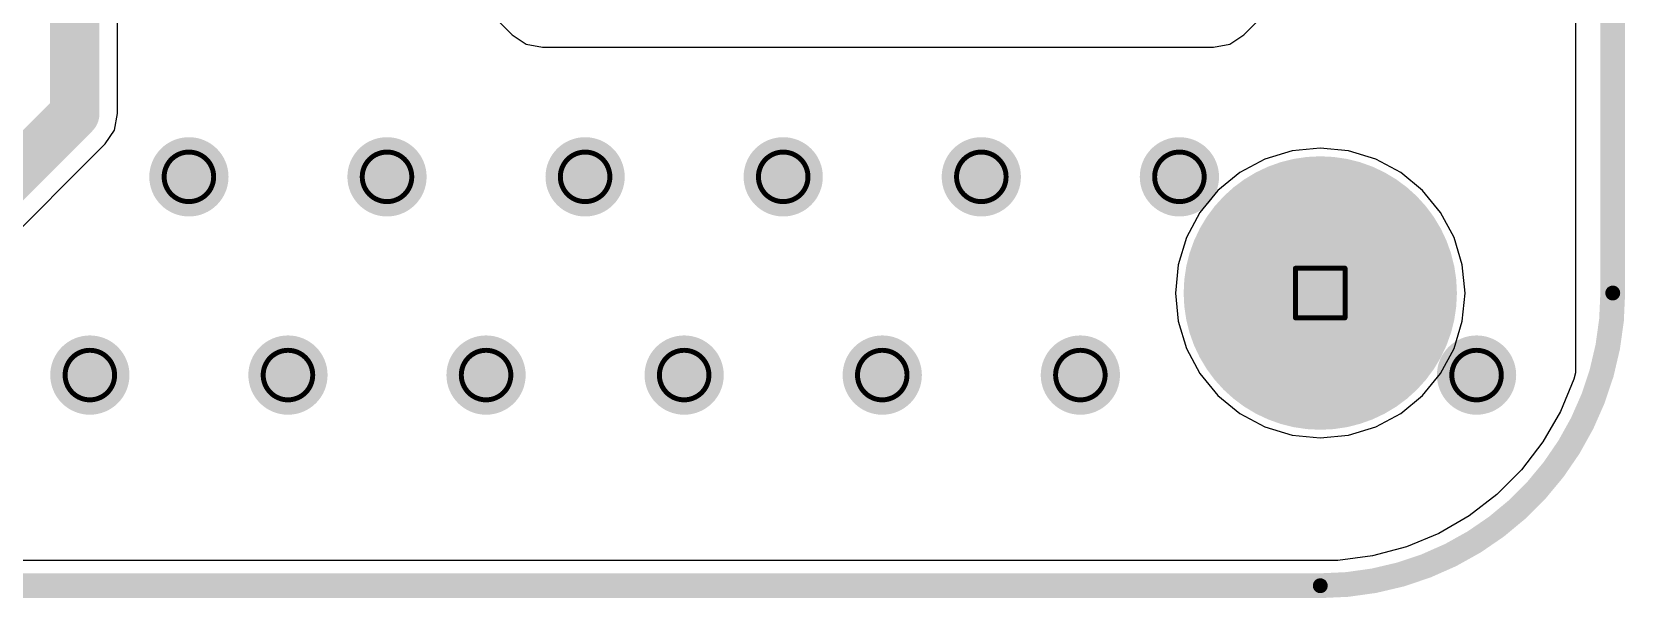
# Model space of a CAD drawing. Header units: millimetres. Extents: x -1.72 to 0.75, y -0.35 to 1.04.
# Drawn here: x -0.778 to -0.135, y -0.35 to -0.122 of the extents above; entities that cross this region are included whole.
import ezdxf

# ---------------------------------------------------------------- set-up
doc = ezdxf.new("R2010")
doc.units = ezdxf.units.MM
doc.header["$MEASUREMENT"] = 0
for name, color, linetype in [('BottomLayer', 5, 'Continuous'), ('BottomSolder', 6, 'Continuous'), ('DrillDrawing', 1, 'Continuous'), ('Mechanical1', 6, 'Continuous'), ('MultiLayer', 9, 'Continuous'), ('PadHoleLayer', 156, 'Continuous'), ('TopLayer', 1, 'Continuous'), ('TopSolder', 216, 'Continuous'), ('ViaHoleLayer', 16, 'Continuous')]:
    doc.layers.add(name, color=color, linetype=linetype)

msp = doc.modelspace()

# ---------------------------------------------------------------- linework, layer by layer
at = {"layer": 'BottomLayer'}
for p, q in [((-0.155, 0.94698), (-0.155, -0.25903)), ((-0.28048, -0.17288), (-0.29059, -0.17828)), ((-0.26952, -0.16955), (-0.28048, -0.17288)), ((-0.25811, -0.16843), (-0.26952, -0.16955)), ((-0.2467, -0.16955), (-0.25811, -0.16843)), ((-0.23574, -0.17288), (-0.2467, -0.16955)), ((-0.22563, -0.17828), (-0.23574, -0.17288)), ((-0.29059, -0.17828), (-0.29945, -0.18555)), ((-0.21677, -0.18555), (-0.22563, -0.17828)), ((-0.29945, -0.18555), (-0.30672, -0.19441)), ((-0.2095, -0.19441), (-0.21677, -0.18555)), ((-0.30672, -0.19441), (-0.31212, -0.20452)), ((-0.2041, -0.20452), (-0.2095, -0.19441)), ((-0.31212, -0.20452), (-0.31545, -0.21548)), ((-0.20077, -0.21548), (-0.2041, -0.20452)), ((-0.31545, -0.21548), (-0.31657, -0.22689)), ((-0.19965, -0.22689), (-0.20077, -0.21548)), ((-0.31657, -0.22689), (-0.31545, -0.2383)), ((-0.20077, -0.2383), (-0.19965, -0.22689)), ((-0.31545, -0.2383), (-0.31212, -0.24926)), ((-0.2041, -0.24926), (-0.20077, -0.2383)), ((-0.31212, -0.24926), (-0.30672, -0.25937)), ((-0.2095, -0.25937), (-0.2041, -0.24926)), ((-0.30672, -0.25937), (-0.29945, -0.26823)), ((-0.21677, -0.26823), (-0.2095, -0.25937)), ((-0.1557, -0.26165), (-0.16112, -0.27472)), ((-0.155, -0.25903), (-0.1557, -0.26165)), ((-0.29945, -0.26823), (-0.29059, -0.2755)), ((-0.22563, -0.2755), (-0.21677, -0.26823)), ((-0.29059, -0.2755), (-0.28048, -0.2809)), ((-0.23574, -0.2809), (-0.22563, -0.2755)), ((-0.16112, -0.27472), (-0.16819, -0.28697)), ((-0.28048, -0.2809), (-0.26952, -0.28423)), ((-0.2467, -0.28423), (-0.23574, -0.2809)), ((-0.26952, -0.28423), (-0.25811, -0.28535)), ((-0.25811, -0.28535), (-0.2467, -0.28423)), ((-0.16819, -0.28697), (-0.1768, -0.2982)), ((-0.1768, -0.2982), (-0.1868, -0.3082)), ((-0.1868, -0.3082), (-0.19803, -0.31681)), ((-0.19803, -0.31681), (-0.21028, -0.32388)), ((-0.21028, -0.32388), (-0.22335, -0.3293)), ((-0.23701, -0.33296), (-0.25104, -0.3348)), ((-0.22335, -0.3293), (-0.23701, -0.33296)), ((-0.25104, -0.3348), (-1.60377, -0.3348))]:
    msp.add_line(p, q, dxfattribs=at)
for points, const_width in [([(-0.721, -0.18, 1), (-0.709, -0.18, 1)], 0.012), ([(-0.641, -0.18, 1), (-0.629, -0.18, 1)], 0.012), ([(-0.561, -0.18, 1), (-0.549, -0.18, 1)], 0.012), ([(-0.481, -0.18, 1), (-0.469, -0.18, 1)], 0.012), ([(-0.401, -0.18, 1), (-0.389, -0.18, 1)], 0.012), ([(-0.321, -0.18, 1), (-0.309, -0.18, 1)], 0.012), ([(-0.2837, -0.22689, 1), (-0.23252, -0.22689, 1)], 0.05118), ([(-0.761, -0.26, 1), (-0.749, -0.26, 1)], 0.012), ([(-0.681, -0.26, 1), (-0.669, -0.26, 1)], 0.012), ([(-0.601, -0.26, 1), (-0.589, -0.26, 1)], 0.012), ([(-0.521, -0.26, 1), (-0.509, -0.26, 1)], 0.012), ([(-0.441, -0.26, 1), (-0.429, -0.26, 1)], 0.012), ([(-0.361, -0.26, 1), (-0.349, -0.26, 1)], 0.012), ([(-0.201, -0.26, 1), (-0.189, -0.26, 1)], 0.012)]:
    msp.add_lwpolyline(points, format="xyb", close=True, dxfattribs=dict(at, const_width=const_width))
at = {"layer": 'BottomSolder'}
for points, const_width in [([(-0.723, -0.18, 1), (-0.707, -0.18, 1)], 0.016), ([(-0.643, -0.18, 1), (-0.627, -0.18, 1)], 0.016), ([(-0.563, -0.18, 1), (-0.547, -0.18, 1)], 0.016), ([(-0.483, -0.18, 1), (-0.467, -0.18, 1)], 0.016), ([(-0.403, -0.18, 1), (-0.387, -0.18, 1)], 0.016), ([(-0.323, -0.18, 1), (-0.307, -0.18, 1)], 0.016), ([(-0.2857, -0.22689, 1), (-0.23052, -0.22689, 1)], 0.05518), ([(-0.763, -0.26, 1), (-0.747, -0.26, 1)], 0.016), ([(-0.683, -0.26, 1), (-0.667, -0.26, 1)], 0.016), ([(-0.603, -0.26, 1), (-0.587, -0.26, 1)], 0.016), ([(-0.523, -0.26, 1), (-0.507, -0.26, 1)], 0.016), ([(-0.443, -0.26, 1), (-0.427, -0.26, 1)], 0.016), ([(-0.363, -0.26, 1), (-0.347, -0.26, 1)], 0.016), ([(-0.203, -0.26, 1), (-0.187, -0.26, 1)], 0.016)]:
    msp.add_lwpolyline(points, format="xyb", close=True, dxfattribs=dict(at, const_width=const_width))
at = {"layer": 'DrillDrawing'}
for points, const_width in [([(-0.14, -0.22689), (-0.14, 0.03937)], 0.006), ([(-0.26811, -0.21689), (-0.24811, -0.21689)], 0.002), ([(-0.26811, -0.23689), (-0.26811, -0.21689)], 0.002), ([(-0.24811, -0.23689), (-0.24811, -0.21689)], 0.002), ([(-0.26811, -0.23689), (-0.24811, -0.23689)], 0.002), ([(-1.59669, -0.345), (-0.25811, -0.345)], 0.006)]:
    msp.add_lwpolyline(points, dxfattribs=dict(at, const_width=const_width))
for points, const_width in [([(-0.705, -0.18, 1), (-0.725, -0.18, 1)], 0.002), ([(-0.625, -0.18, 1), (-0.645, -0.18, 1)], 0.002), ([(-0.545, -0.18, 1), (-0.565, -0.18, 1)], 0.002), ([(-0.465, -0.18, 1), (-0.485, -0.18, 1)], 0.002), ([(-0.385, -0.18, 1), (-0.405, -0.18, 1)], 0.002), ([(-0.305, -0.18, 1), (-0.325, -0.18, 1)], 0.002), ([(-0.7255, -0.18, 1), (-0.7245, -0.18, 1)], 0.001), ([(-0.7055, -0.18, 1), (-0.7045, -0.18, 1)], 0.001), ([(-0.6455, -0.18, 1), (-0.6445, -0.18, 1)], 0.001), ([(-0.6255, -0.18, 1), (-0.6245, -0.18, 1)], 0.001), ([(-0.5655, -0.18, 1), (-0.5645, -0.18, 1)], 0.001), ([(-0.5455, -0.18, 1), (-0.5445, -0.18, 1)], 0.001), ([(-0.4855, -0.18, 1), (-0.4845, -0.18, 1)], 0.001), ([(-0.4655, -0.18, 1), (-0.4645, -0.18, 1)], 0.001), ([(-0.4055, -0.18, 1), (-0.4045, -0.18, 1)], 0.001), ([(-0.3855, -0.18, 1), (-0.3845, -0.18, 1)], 0.001), ([(-0.3255, -0.18, 1), (-0.3245, -0.18, 1)], 0.001), ([(-0.3055, -0.18, 1), (-0.3045, -0.18, 1)], 0.001), ([(-0.26861, -0.21689, 1), (-0.26761, -0.21689, 1)], 0.001), ([(-0.26861, -0.21689, 1), (-0.26761, -0.21689, 1)], 0.001), ([(-0.24861, -0.21689, 1), (-0.24761, -0.21689, 1)], 0.001), ([(-0.24861, -0.21689, 1), (-0.24761, -0.21689, 1)], 0.001), ([(-0.1415, -0.22689, 1), (-0.1385, -0.22689, 1)], 0.003), ([(-0.1415, -0.22689, 1), (-0.1385, -0.22689, 1)], 0.003), ([(-0.26861, -0.23689, 1), (-0.26761, -0.23689, 1)], 0.001), ([(-0.26861, -0.23689, 1), (-0.26761, -0.23689, 1)], 0.001), ([(-0.24861, -0.23689, 1), (-0.24761, -0.23689, 1)], 0.001), ([(-0.24861, -0.23689, 1), (-0.24761, -0.23689, 1)], 0.001), ([(-0.745, -0.26, 1), (-0.765, -0.26, 1)], 0.002), ([(-0.665, -0.26, 1), (-0.685, -0.26, 1)], 0.002), ([(-0.585, -0.26, 1), (-0.605, -0.26, 1)], 0.002), ([(-0.505, -0.26, 1), (-0.525, -0.26, 1)], 0.002), ([(-0.425, -0.26, 1), (-0.445, -0.26, 1)], 0.002), ([(-0.345, -0.26, 1), (-0.365, -0.26, 1)], 0.002), ([(-0.185, -0.26, 1), (-0.205, -0.26, 1)], 0.002), ([(-0.7655, -0.26, 1), (-0.7645, -0.26, 1)], 0.001), ([(-0.7455, -0.26, 1), (-0.7445, -0.26, 1)], 0.001), ([(-0.6855, -0.26, 1), (-0.6845, -0.26, 1)], 0.001), ([(-0.6655, -0.26, 1), (-0.6645, -0.26, 1)], 0.001), ([(-0.6055, -0.26, 1), (-0.6045, -0.26, 1)], 0.001), ([(-0.5855, -0.26, 1), (-0.5845, -0.26, 1)], 0.001), ([(-0.5255, -0.26, 1), (-0.5245, -0.26, 1)], 0.001), ([(-0.5055, -0.26, 1), (-0.5045, -0.26, 1)], 0.001), ([(-0.4455, -0.26, 1), (-0.4445, -0.26, 1)], 0.001), ([(-0.4255, -0.26, 1), (-0.4245, -0.26, 1)], 0.001), ([(-0.3655, -0.26, 1), (-0.3645, -0.26, 1)], 0.001), ([(-0.3455, -0.26, 1), (-0.3445, -0.26, 1)], 0.001), ([(-0.2055, -0.26, 1), (-0.2045, -0.26, 1)], 0.001), ([(-0.1855, -0.26, 1), (-0.1845, -0.26, 1)], 0.001), ([(-0.25961, -0.345, 1), (-0.25661, -0.345, 1)], 0.003), ([(-0.25961, -0.345, 1), (-0.25661, -0.345, 1)], 0.003)]:
    msp.add_lwpolyline(points, format="xyb", close=True, dxfattribs=dict(at, const_width=const_width))
at = {"layer": 'DrillDrawing', "const_width": 0.006}
msp.add_lwpolyline([(-0.14, -0.22689, -0.414214), (-0.25811, -0.345)], format="xyb", dxfattribs=at)
at = {"layer": 'Mechanical1', "const_width": 0.01}
for points in [[(-0.14, -0.22689), (-0.14, 0.03937)], [(-1.59669, -0.345), (-0.25811, -0.345)]]:
    msp.add_lwpolyline(points, dxfattribs=at)
msp.add_lwpolyline([(-0.14, -0.22689, -0.414214), (-0.25811, -0.345)], format="xyb", dxfattribs=at)
at = {"layer": 'Mechanical1', "const_width": 0.005}
for points in [[(-0.1425, -0.22689, 1), (-0.1375, -0.22689, 1)], [(-0.1425, -0.22689, 1), (-0.1375, -0.22689, 1)], [(-0.26061, -0.345, 1), (-0.25561, -0.345, 1)], [(-0.26061, -0.345, 1), (-0.25561, -0.345, 1)]]:
    msp.add_lwpolyline(points, format="xyb", close=True, dxfattribs=at)
at = {"layer": 'MultiLayer'}
for points, const_width in [([(-0.721, -0.18, 1), (-0.709, -0.18, 1)], 0.012), ([(-0.641, -0.18, 1), (-0.629, -0.18, 1)], 0.012), ([(-0.561, -0.18, 1), (-0.549, -0.18, 1)], 0.012), ([(-0.481, -0.18, 1), (-0.469, -0.18, 1)], 0.012), ([(-0.401, -0.18, 1), (-0.389, -0.18, 1)], 0.012), ([(-0.321, -0.18, 1), (-0.309, -0.18, 1)], 0.012), ([(-0.2837, -0.22689, 1), (-0.23252, -0.22689, 1)], 0.05118), ([(-0.761, -0.26, 1), (-0.749, -0.26, 1)], 0.012), ([(-0.681, -0.26, 1), (-0.669, -0.26, 1)], 0.012), ([(-0.601, -0.26, 1), (-0.589, -0.26, 1)], 0.012), ([(-0.521, -0.26, 1), (-0.509, -0.26, 1)], 0.012), ([(-0.441, -0.26, 1), (-0.429, -0.26, 1)], 0.012), ([(-0.361, -0.26, 1), (-0.349, -0.26, 1)], 0.012), ([(-0.201, -0.26, 1), (-0.189, -0.26, 1)], 0.012)]:
    msp.add_lwpolyline(points, format="xyb", close=True, dxfattribs=dict(at, const_width=const_width))
at = {"layer": 'PadHoleLayer', "const_width": 0.04724}
msp.add_lwpolyline([(-0.28173, -0.22689, 1), (-0.23449, -0.22689, 1)], format="xyb", close=True, dxfattribs=at)
at = {"layer": 'TopLayer'}
for p, q in [((-0.155, 0.08064), (-0.155, -0.25903)), ((-0.70493, -0.0022), (-0.58449, -0.12264)), ((-0.74378, -0.15448), (-0.74378, -0.04104)), ((-0.28904, -0.12264), (-0.26115, -0.09474)), ((-0.58449, -0.12264), (-0.57886, -0.1264)), ((-0.57886, -0.1264), (-0.57223, -0.12771)), ((-0.57223, -0.12771), (-0.3013, -0.12771)), ((-0.3013, -0.12771), (-0.29467, -0.1264)), ((-0.29467, -0.1264), (-0.28904, -0.12264)), ((-0.7451, -0.16111), (-0.74378, -0.15448)), ((-0.79437, -0.21226), (-0.74885, -0.16673)), ((-0.74885, -0.16673), (-0.7451, -0.16111)), ((-0.28048, -0.17288), (-0.29059, -0.17828)), ((-0.26952, -0.16955), (-0.28048, -0.17288)), ((-0.25811, -0.16843), (-0.26952, -0.16955)), ((-0.2467, -0.16955), (-0.25811, -0.16843)), ((-0.23574, -0.17288), (-0.2467, -0.16955)), ((-0.22563, -0.17828), (-0.23574, -0.17288)), ((-0.29059, -0.17828), (-0.29945, -0.18555)), ((-0.21677, -0.18555), (-0.22563, -0.17828)), ((-0.29945, -0.18555), (-0.30672, -0.19441)), ((-0.2095, -0.19441), (-0.21677, -0.18555)), ((-0.30672, -0.19441), (-0.31212, -0.20452)), ((-0.2041, -0.20452), (-0.2095, -0.19441)), ((-0.31212, -0.20452), (-0.31545, -0.21548)), ((-0.20077, -0.21548), (-0.2041, -0.20452)), ((-0.31545, -0.21548), (-0.31657, -0.22689)), ((-0.19965, -0.22689), (-0.20077, -0.21548)), ((-0.31657, -0.22689), (-0.31545, -0.2383)), ((-0.20077, -0.2383), (-0.19965, -0.22689)), ((-0.31545, -0.2383), (-0.31212, -0.24926)), ((-0.2041, -0.24926), (-0.20077, -0.2383)), ((-0.31212, -0.24926), (-0.30672, -0.25937)), ((-0.2095, -0.25937), (-0.2041, -0.24926)), ((-0.30672, -0.25937), (-0.29945, -0.26823)), ((-0.21677, -0.26823), (-0.2095, -0.25937)), ((-0.1557, -0.26165), (-0.16112, -0.27472)), ((-0.155, -0.25903), (-0.1557, -0.26165)), ((-0.29945, -0.26823), (-0.29059, -0.2755)), ((-0.22563, -0.2755), (-0.21677, -0.26823)), ((-0.29059, -0.2755), (-0.28048, -0.2809)), ((-0.23574, -0.2809), (-0.22563, -0.2755)), ((-0.16112, -0.27472), (-0.16819, -0.28697)), ((-0.28048, -0.2809), (-0.26952, -0.28423)), ((-0.2467, -0.28423), (-0.23574, -0.2809)), ((-0.26952, -0.28423), (-0.25811, -0.28535)), ((-0.25811, -0.28535), (-0.2467, -0.28423)), ((-0.16819, -0.28697), (-0.1768, -0.2982)), ((-0.1768, -0.2982), (-0.1868, -0.3082)), ((-0.1868, -0.3082), (-0.19803, -0.31681)), ((-0.19803, -0.31681), (-0.21028, -0.32388)), ((-0.21028, -0.32388), (-0.22335, -0.3293)), ((-0.23701, -0.33296), (-0.25104, -0.3348)), ((-0.22335, -0.3293), (-0.23701, -0.33296)), ((-0.25104, -0.3348), (-1.60377, -0.3348))]:
    msp.add_line(p, q, dxfattribs=at)
at = {"layer": 'TopLayer', "const_width": 0.02}
for points in [[(-0.76111, -0.15448), (-0.76111, -0.03387)], [(-0.80663, -0.2), (-0.76111, -0.15448)]]:
    msp.add_lwpolyline(points, dxfattribs=at)
at = {"layer": 'TopLayer'}
for points, const_width in [([(-0.76611, -0.15448, 1), (-0.75611, -0.15448, 1)], 0.01), ([(-0.76611, -0.15448, 1), (-0.75611, -0.15448, 1)], 0.01), ([(-0.721, -0.18, 1), (-0.709, -0.18, 1)], 0.012), ([(-0.641, -0.18, 1), (-0.629, -0.18, 1)], 0.012), ([(-0.561, -0.18, 1), (-0.549, -0.18, 1)], 0.012), ([(-0.481, -0.18, 1), (-0.469, -0.18, 1)], 0.012), ([(-0.401, -0.18, 1), (-0.389, -0.18, 1)], 0.012), ([(-0.321, -0.18, 1), (-0.309, -0.18, 1)], 0.012), ([(-0.2837, -0.22689, 1), (-0.23252, -0.22689, 1)], 0.05118), ([(-0.761, -0.26, 1), (-0.749, -0.26, 1)], 0.012), ([(-0.681, -0.26, 1), (-0.669, -0.26, 1)], 0.012), ([(-0.601, -0.26, 1), (-0.589, -0.26, 1)], 0.012), ([(-0.521, -0.26, 1), (-0.509, -0.26, 1)], 0.012), ([(-0.441, -0.26, 1), (-0.429, -0.26, 1)], 0.012), ([(-0.361, -0.26, 1), (-0.349, -0.26, 1)], 0.012), ([(-0.201, -0.26, 1), (-0.189, -0.26, 1)], 0.012)]:
    msp.add_lwpolyline(points, format="xyb", close=True, dxfattribs=dict(at, const_width=const_width))
at = {"layer": 'TopSolder'}
for points, const_width in [([(-0.723, -0.18, 1), (-0.707, -0.18, 1)], 0.016), ([(-0.643, -0.18, 1), (-0.627, -0.18, 1)], 0.016), ([(-0.563, -0.18, 1), (-0.547, -0.18, 1)], 0.016), ([(-0.483, -0.18, 1), (-0.467, -0.18, 1)], 0.016), ([(-0.403, -0.18, 1), (-0.387, -0.18, 1)], 0.016), ([(-0.323, -0.18, 1), (-0.307, -0.18, 1)], 0.016), ([(-0.2857, -0.22689, 1), (-0.23052, -0.22689, 1)], 0.05518), ([(-0.763, -0.26, 1), (-0.747, -0.26, 1)], 0.016), ([(-0.683, -0.26, 1), (-0.667, -0.26, 1)], 0.016), ([(-0.603, -0.26, 1), (-0.587, -0.26, 1)], 0.016), ([(-0.523, -0.26, 1), (-0.507, -0.26, 1)], 0.016), ([(-0.443, -0.26, 1), (-0.427, -0.26, 1)], 0.016), ([(-0.363, -0.26, 1), (-0.347, -0.26, 1)], 0.016), ([(-0.203, -0.26, 1), (-0.187, -0.26, 1)], 0.016)]:
    msp.add_lwpolyline(points, format="xyb", close=True, dxfattribs=dict(at, const_width=const_width))
at = {"layer": 'ViaHoleLayer', "const_width": 0.006}
for points in [[(-0.718, -0.18, 1), (-0.712, -0.18, 1)], [(-0.638, -0.18, 1), (-0.632, -0.18, 1)], [(-0.558, -0.18, 1), (-0.552, -0.18, 1)], [(-0.478, -0.18, 1), (-0.472, -0.18, 1)], [(-0.398, -0.18, 1), (-0.392, -0.18, 1)], [(-0.318, -0.18, 1), (-0.312, -0.18, 1)], [(-0.758, -0.26, 1), (-0.752, -0.26, 1)], [(-0.678, -0.26, 1), (-0.672, -0.26, 1)], [(-0.598, -0.26, 1), (-0.592, -0.26, 1)], [(-0.518, -0.26, 1), (-0.512, -0.26, 1)], [(-0.438, -0.26, 1), (-0.432, -0.26, 1)], [(-0.358, -0.26, 1), (-0.352, -0.26, 1)], [(-0.198, -0.26, 1), (-0.192, -0.26, 1)]]:
    msp.add_lwpolyline(points, format="xyb", close=True, dxfattribs=at)

doc.saveas('drawing.dxf')
